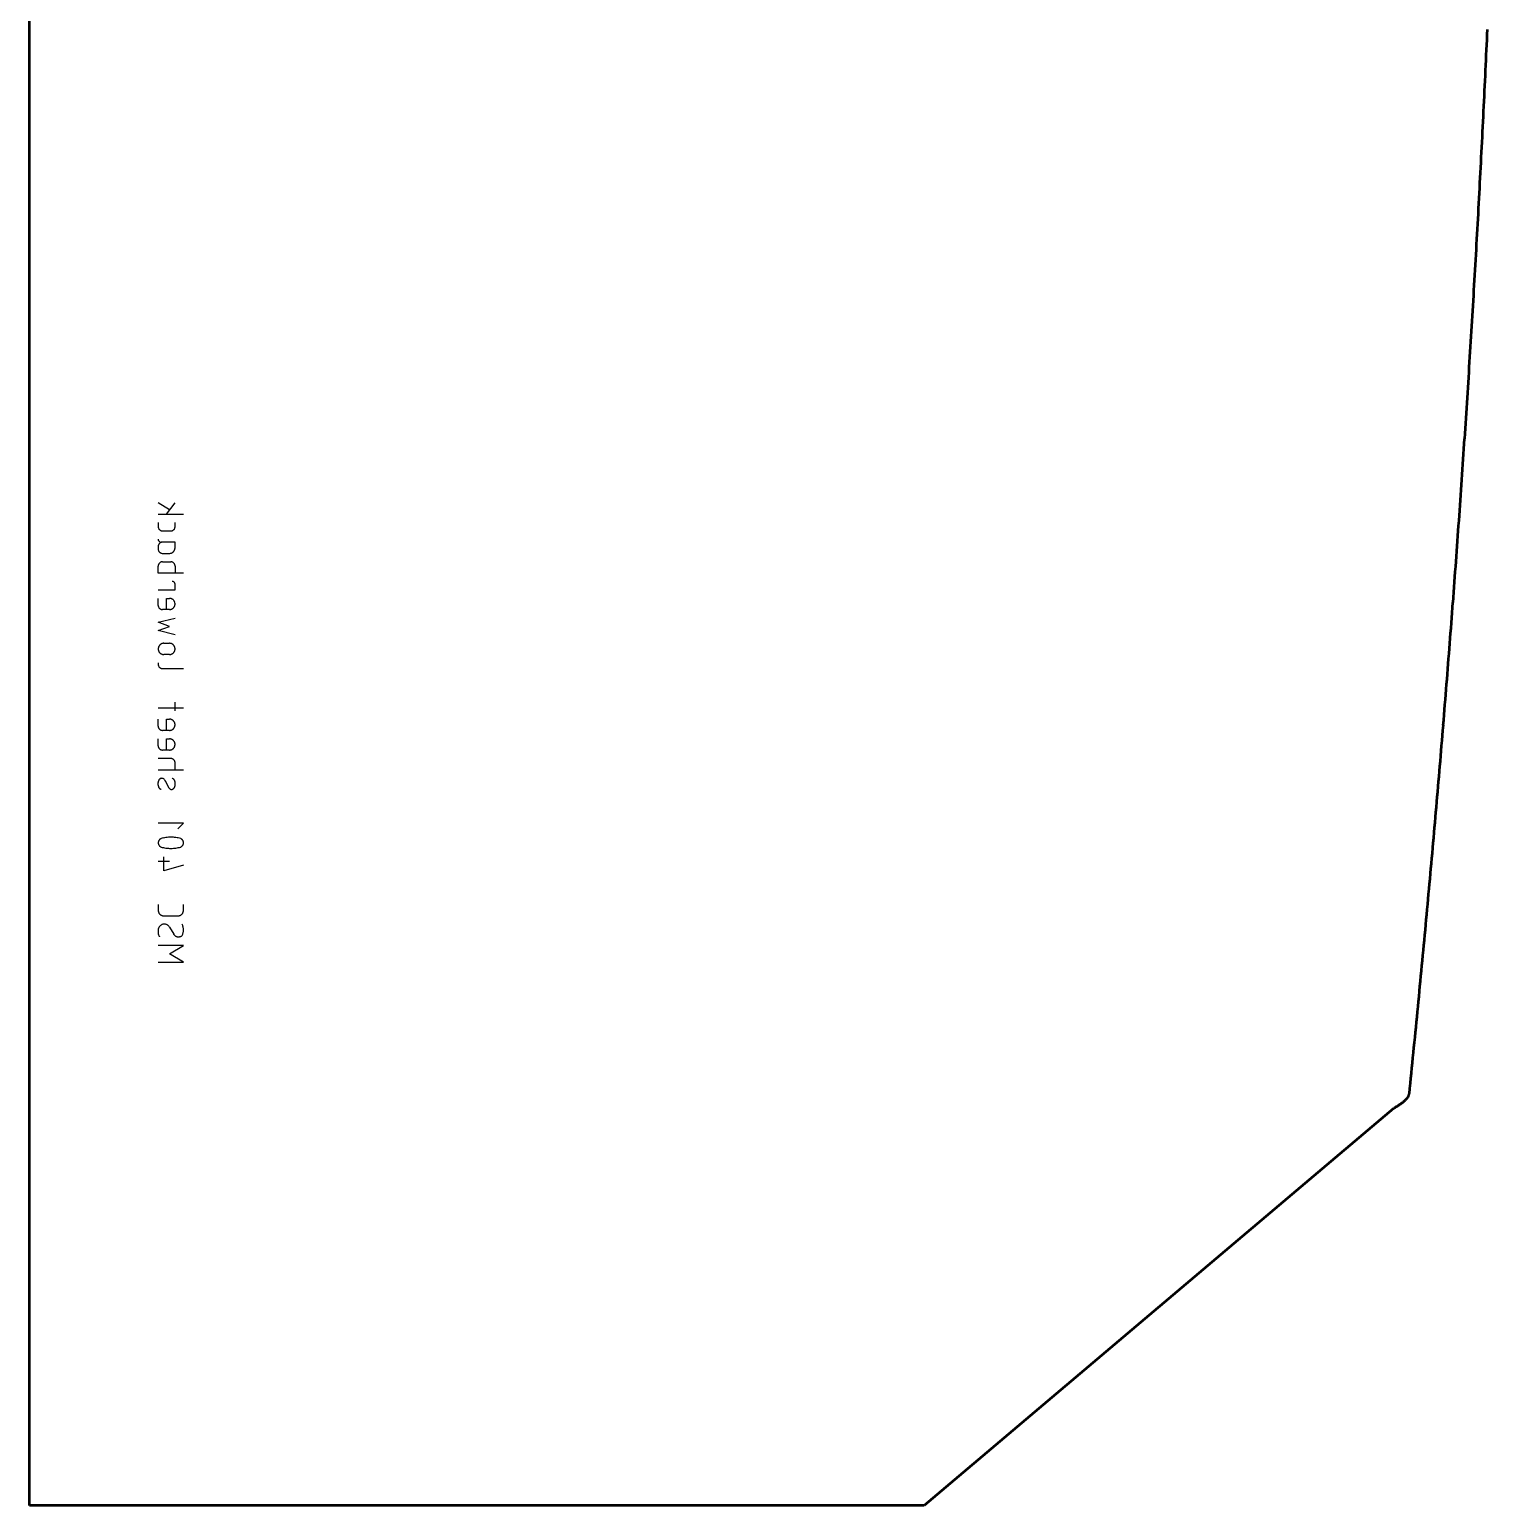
# Model space of a CAD drawing. Header units: millimetres. Extents: x 25 to 605, y 0 to 1818.
# Drawn here: x 25 to 601, y 0 to 583 of the extents above; entities that cross this region are included whole.
import ezdxf

# ---------------------------------------------------------------- set-up
doc = ezdxf.new("R2010")
doc.units = ezdxf.units.MM
doc.layers.add('IV_MARK_SURFACE_BACK', color=91, linetype='Continuous', lineweight=25)
doc.layers.add('IV_OUTER_PROFILE', color=7, linetype='Continuous', lineweight=50)

msp = doc.modelspace()

# ---------------------------------------------------------------- linework, layer by layer
at = {"layer": 'IV_MARK_SURFACE_BACK'}
for p, q in [((80.1, 393.61), (75.66, 396.39)), ((75.66, 391.95), (78.99, 391.95)), ((78.99, 391.95), (82.32, 396.39)), ((78.99, 391.95), (85.66, 391.95)), ((75.66, 388.61), (75.66, 386.95)), ((77.32, 385.28), (80.66, 385.28)), ((82.32, 386.95), (82.32, 388.61)), ((77.32, 380.84), (76.77, 380.84)), ((82.32, 380.84), (77.32, 380.84)), ((82.32, 378.62), (82.32, 380.84)), ((75.66, 379.17), (75.66, 378.06)), ((77.32, 376.39), (80.1, 376.39)), ((75.66, 368.62), (75.66, 371.4)), ((82.32, 368.62), (75.66, 368.62)), ((77.32, 373.06), (80.66, 373.06)), ((82.32, 371.4), (82.32, 368.62)), ((85.66, 368.62), (82.32, 368.62)), ((75.66, 361.95), (82.32, 361.95)), ((82.32, 361.95), (82.32, 364.18)), ((75.66, 355.84), (75.66, 358.62)), ((78.99, 354.18), (78.99, 358.62)), ((78.99, 358.62), (80.1, 358.62)), ((75.66, 349.18), (82.32, 350.84)), ((78.99, 354.18), (77.32, 354.18)), ((80.1, 354.18), (78.99, 354.18)), ((80.1, 347.51), (75.66, 349.18)), ((75.66, 345.85), (80.1, 347.51)), ((82.32, 344.18), (75.66, 345.85)), ((77.88, 340.85), (80.1, 340.85)), ((75.66, 333.07), (75.66, 332.51)), ((80.1, 336.4), (77.88, 336.4)), ((77.32, 330.85), (85.66, 330.85)), ((75.66, 315.3), (82.32, 315.3)), ((82.32, 315.3), (82.32, 317.52)), ((82.32, 314.18), (82.32, 315.3)), ((82.32, 315.3), (85.66, 315.3)), ((75.66, 308.07), (75.66, 310.85)), ((78.99, 306.41), (78.99, 310.85)), ((78.99, 310.85), (80.1, 310.85)), ((78.99, 306.41), (77.32, 306.41)), ((80.1, 306.41), (78.99, 306.41)), ((75.66, 300.3), (75.66, 303.08)), ((78.99, 298.63), (77.32, 298.63)), ((78.99, 298.63), (78.99, 303.08)), ((78.99, 303.08), (80.1, 303.08)), ((80.1, 298.63), (78.99, 298.63)), ((80.66, 295.3), (75.66, 295.3)), ((82.32, 290.86), (82.32, 293.63)), ((75.66, 290.86), (82.32, 290.86)), ((76.77, 287.52), (77.32, 287.52)), ((78.44, 286.41), (79.55, 284.19)), ((82.32, 290.86), (85.66, 290.86)), ((75.66, 284.75), (75.66, 285.86)), ((80.66, 283.08), (81.21, 283.08)), ((82.32, 284.75), (82.32, 285.86)), ((85.66, 269.75), (75.66, 269.75)), ((83.44, 267.53), (85.66, 269.75)), ((75.66, 254.75), (77.88, 254.75)), ((77.88, 254.75), (77.88, 256.42)), ((77.88, 250.86), (77.88, 254.75)), ((77.88, 254.75), (80.1, 254.75)), ((85.66, 253.09), (77.88, 250.86)), ((75.66, 237.53), (75.66, 235.31)), ((85.66, 235.31), (85.66, 237.53)), ((77.88, 233.09), (83.44, 233.09)), ((80.1, 228.65), (81.77, 225.87)), ((85.66, 221.42), (75.66, 221.42)), ((80.1, 218.09), (85.66, 221.42)), ((85.66, 214.76), (80.1, 218.09)), ((75.66, 214.76), (85.66, 214.76))]:
    msp.add_line(p, q, dxfattribs=at)
for centre, radius, start, end in [((77.33, 386.95), 1.68, 180.05115, 191.23316), ((77.29, 386.94), 1.63, 191.11797, 202.60925), ((77.27, 386.93), 1.61, 202.78027, 214.37921), ((77.35, 387), 1.72, 214.61467, 225.50373), ((77.39, 387.04), 1.77, 225.61576, 236.21848), ((77.37, 387.01), 1.74, 236.17437, 246.94971), ((77.34, 386.93), 1.64, 246.76099, 258.12433), ((77.32, 386.81), 1.53, 257.85331, 270.07191), ((80.66, 386.96), 1.68, 270.05101, 281.22897), ((80.67, 386.92), 1.63, 281.11342, 292.60151), ((80.67, 386.89), 1.61, 292.77178, 304.36909), ((80.61, 386.98), 1.72, 304.60371, 315.49286), ((80.57, 387.01), 1.77, 315.60413, 326.20843), ((80.59, 386.99), 1.74, 326.16364, 336.94189), ((80.68, 386.96), 1.64, 336.75259, 348.11999), ((80.8, 386.95), 1.53, 347.8486, 0.07199), ((76.77, 381.95), 1.11, 180.01629, 191.23911), ((77.19, 379.17), 1.53, 167.8486, 180.07199), ((76.67, 381.93), 1.01, 190.99238, 203.30117), ((77.3, 379.16), 1.64, 156.75259, 168.11999), ((76.76, 381.97), 1.11, 203.43304, 214.62795), ((77.39, 379.13), 1.74, 146.16364, 156.94189), ((76.81, 382.01), 1.17, 214.8365, 225.44445), ((77.41, 379.11), 1.77, 135.60413, 146.20843), ((76.82, 382.02), 1.19, 225.50887, 235.97966), ((77.38, 379.14), 1.72, 124.60371, 135.49286), ((76.8, 381.99), 1.16, 235.88329, 246.67476), ((76.78, 381.92), 1.08, 246.44218, 257.94477), ((77.31, 379.23), 1.61, 112.77178, 124.36909), ((76.77, 381.84), 1, 257.65548, 270.0746), ((77.31, 379.2), 1.63, 101.11342, 112.60151), ((77.33, 379.16), 1.68, 90.05101, 101.22897), ((77.33, 378.06), 1.68, 180.05115, 191.23316), ((77.29, 378.05), 1.63, 191.11797, 202.60925), ((77.27, 378.05), 1.61, 202.78027, 214.37921), ((77.35, 378.11), 1.72, 214.61467, 225.50373), ((77.39, 378.15), 1.77, 225.61576, 236.21848), ((77.37, 378.13), 1.74, 236.17437, 246.94971), ((77.34, 378.04), 1.64, 246.76099, 258.12433), ((77.32, 377.93), 1.53, 257.85331, 270.07191), ((80.1, 378.61), 2.22, 270.02456, 275.66127), ((80.1, 378.63), 2.24, 275.68129, 281.26187), ((80.1, 378.64), 2.24, 281.26392, 286.84298), ((80.1, 378.62), 2.22, 286.82688, 292.45862), ((80.16, 378.5), 2.09, 292.32045, 298.29247), ((80.15, 378.52), 2.12, 298.3004, 304.18756), ((80.1, 378.58), 2.19, 304.25327, 309.93773), ((80.06, 378.63), 2.26, 309.99311, 315.51584), ((80.02, 378.66), 2.31, 315.55597, 320.96667), ((80, 378.68), 2.33, 320.98857, 326.34191), ((80, 378.68), 2.33, 326.34412, 331.69688), ((80.02, 378.67), 2.31, 331.67925, 337.08786), ((80.07, 378.65), 2.26, 337.05152, 342.56953), ((80.13, 378.63), 2.2, 342.51709, 348.19218), ((80.2, 378.62), 2.12, 348.12808, 353.99817), ((80.27, 378.62), 2.05, 353.92907, 0.01749), ((77.19, 371.4), 1.53, 167.8486, 180.07199), ((77.3, 371.38), 1.64, 156.75259, 168.11999), ((77.39, 371.35), 1.74, 146.16364, 156.94189), ((77.41, 371.34), 1.77, 135.60413, 146.20843), ((77.38, 371.37), 1.72, 124.60371, 135.49286), ((77.31, 371.45), 1.61, 112.77178, 124.36909), ((77.31, 371.43), 1.63, 101.11342, 112.60151), ((77.33, 371.38), 1.68, 90.05101, 101.22897), ((80.66, 371.53), 1.53, 77.85331, 90.07191), ((80.64, 371.42), 1.64, 66.76099, 78.12433), ((80.61, 371.33), 1.74, 56.17437, 66.94971), ((80.6, 371.31), 1.77, 45.61576, 56.21848), ((80.63, 371.34), 1.72, 34.61467, 45.50373), ((80.71, 371.41), 1.61, 22.78027, 34.37921), ((80.69, 371.41), 1.63, 11.11797, 22.60925), ((80.65, 371.39), 1.68, 0.05115, 11.23316), ((81.21, 364.28), 1, 77.65548, 90.0746), ((81.2, 364.21), 1.08, 66.44218, 77.94477), ((81.18, 364.14), 1.16, 55.88329, 66.67476), ((81.16, 364.1), 1.19, 45.50887, 55.97966), ((81.17, 364.12), 1.17, 34.8365, 45.44445), ((81.22, 364.16), 1.11, 23.43304, 34.62795), ((81.31, 364.2), 1.01, 10.99238, 23.30117), ((81.21, 364.17), 1.11, 0.01629, 11.23911), ((80.1, 356.57), 2.05, 83.93142, 90.01747), ((80.1, 356.5), 2.12, 78.13259, 84.00045), ((80.09, 356.42), 2.2, 72.52352, 78.19659), ((80.07, 356.36), 2.26, 67.05957, 72.57583), ((80.05, 356.32), 2.31, 61.68861, 67.09577), ((80.04, 356.3), 2.33, 56.35446, 61.70609), ((80.04, 356.3), 2.33, 50.99954, 56.35208), ((80.06, 356.32), 2.31, 45.5672, 50.97746), ((80.09, 356.35), 2.26, 40.00417, 45.52686), ((80.14, 356.4), 2.19, 34.26373, 39.94858), ((80.2, 356.44), 2.12, 28.30981, 34.1978), ((80.26, 356.48), 2.04, 22.15738, 28.26764), ((80.21, 356.46), 2.1, 16.27035, 22.20549), ((80, 356.41), 2.32, 343.64392, 349.02435), ((80.14, 356.43), 2.17, 10.60675, 16.3371), ((79.98, 356.41), 2.34, 349.03995, 354.3815), ((80.07, 356.42), 2.24, 5.10429, 10.66369), ((79.99, 356.41), 2.33, 354.37718, 359.73679), ((80.02, 356.41), 2.3, 359.71283, 5.14632), ((77.33, 355.84), 1.68, 180.05115, 191.23316), ((77.29, 355.83), 1.63, 191.11797, 202.60925), ((77.27, 355.83), 1.61, 202.78027, 214.37921), ((77.35, 355.89), 1.72, 214.61467, 225.50373), ((77.39, 355.93), 1.77, 225.61576, 236.21848), ((77.37, 355.91), 1.74, 236.17437, 246.94971), ((77.34, 355.82), 1.64, 246.76099, 258.12433), ((77.32, 355.71), 1.53, 257.85331, 270.07191), ((80.1, 356.32), 2.15, 270.04746, 275.86877), ((80.09, 356.39), 2.21, 275.9253, 281.57447), ((80.08, 356.44), 2.26, 281.61804, 287.14101), ((80.07, 356.47), 2.29, 287.16784, 292.61708), ((80.07, 356.47), 2.3, 292.62513, 298.05631), ((80.07, 356.46), 2.28, 298.04501, 303.51419), ((80.1, 356.43), 2.25, 303.48432, 309.04534), ((80.13, 356.38), 2.19, 308.9992, 314.70059), ((80.18, 356.34), 2.12, 314.64226, 320.52353), ((80.23, 356.3), 2.06, 320.4813, 326.54374), ((80.16, 356.35), 2.14, 326.5866, 332.39878), ((80.09, 356.38), 2.22, 332.462, 338.0834), ((80.04, 356.4), 2.28, 338.13437, 343.60941), ((78, 338.61), 2.33, 174.37718, 179.73679), ((77.96, 338.61), 2.3, 179.71283, 185.14632), ((78, 338.61), 2.34, 169.03995, 174.3815), ((77.99, 338.62), 2.32, 163.64392, 169.02435), ((77.94, 338.63), 2.28, 158.13437, 163.60941), ((77.89, 338.65), 2.22, 152.462, 158.0834), ((77.82, 338.68), 2.14, 146.5866, 152.39878), ((77.75, 338.72), 2.06, 140.4813, 146.54374), ((77.8, 338.68), 2.12, 134.64226, 140.52353), ((77.85, 338.64), 2.19, 128.9992, 134.70059), ((77.89, 338.6), 2.25, 123.48432, 129.04534), ((77.91, 338.56), 2.28, 118.04501, 123.51419), ((77.92, 338.55), 2.3, 112.62513, 118.05631), ((77.91, 338.56), 2.29, 107.16784, 112.61708), ((77.9, 338.59), 2.26, 101.61804, 107.14101), ((77.89, 338.64), 2.21, 95.9253, 101.57447), ((77.88, 338.7), 2.15, 90.04746, 95.86877), ((80.1, 338.8), 2.05, 83.93142, 90.01747), ((80.1, 338.72), 2.12, 78.13259, 84.00045), ((80.09, 338.65), 2.2, 72.52352, 78.19659), ((80.07, 338.59), 2.26, 67.05957, 72.57583), ((80.05, 338.54), 2.31, 61.68861, 67.09577), ((80.04, 338.52), 2.33, 56.35446, 61.70609), ((80.04, 338.52), 2.33, 50.99954, 56.35208), ((80.06, 338.54), 2.31, 45.5672, 50.97746), ((80.09, 338.58), 2.26, 40.00417, 45.52686), ((80.14, 338.62), 2.19, 34.26373, 39.94858), ((80.2, 338.67), 2.12, 28.30981, 34.1978), ((80.26, 338.7), 2.04, 22.15738, 28.26764), ((80.21, 338.68), 2.1, 16.27035, 22.20549), ((80.14, 338.66), 2.17, 10.60675, 16.3371), ((80.07, 338.64), 2.24, 5.10429, 10.66369), ((79.99, 338.64), 2.33, 354.37718, 359.73679), ((80.02, 338.64), 2.3, 359.71283, 5.14632), ((77.91, 338.61), 2.24, 185.10429, 190.66369), ((77.84, 338.59), 2.17, 190.60675, 196.3371), ((77.77, 338.57), 2.1, 196.27035, 202.20549), ((77.72, 338.54), 2.04, 202.15738, 208.26764), ((77.78, 338.58), 2.12, 208.30981, 214.1978), ((77.84, 338.63), 2.19, 214.26373, 219.94858), ((77.89, 338.67), 2.26, 220.00417, 225.52686), ((77.93, 338.7), 2.31, 225.5672, 230.97746), ((77.94, 338.73), 2.33, 230.99954, 236.35208), ((77.94, 338.73), 2.33, 236.35446, 241.70609), ((77.93, 338.7), 2.31, 241.68861, 247.09577), ((77.91, 338.66), 2.26, 247.05957, 252.57583), ((77.9, 338.6), 2.2, 252.52352, 258.19659), ((77.88, 338.53), 2.12, 258.13259, 264.00045), ((77.88, 338.45), 2.05, 263.93142, 270.01747), ((80.1, 338.55), 2.15, 270.04746, 275.86877), ((80.09, 338.61), 2.21, 275.9253, 281.57447), ((80.08, 338.66), 2.26, 281.61804, 287.14101), ((80.07, 338.69), 2.29, 287.16784, 292.61708), ((80.07, 338.7), 2.3, 292.62513, 298.05631), ((80.07, 338.68), 2.28, 298.04501, 303.51419), ((80.1, 338.65), 2.25, 303.48432, 309.04534), ((80.13, 338.61), 2.19, 308.9992, 314.70059), ((80.18, 338.56), 2.12, 314.64226, 320.52353), ((80.23, 338.53), 2.06, 320.4813, 326.54374), ((80.16, 338.57), 2.14, 326.5866, 332.39878), ((80.09, 338.6), 2.22, 332.462, 338.0834), ((80.04, 338.62), 2.28, 338.13437, 343.60941), ((80, 338.63), 2.32, 343.64392, 349.02435), ((79.98, 338.64), 2.34, 349.03995, 354.3815), ((77.33, 332.52), 1.68, 180.05115, 191.23316), ((77.29, 332.5), 1.63, 191.11797, 202.60925), ((77.27, 332.5), 1.61, 202.78027, 214.37921), ((77.35, 332.57), 1.72, 214.61467, 225.50373), ((77.39, 332.6), 1.77, 225.61576, 236.21848), ((77.37, 332.58), 1.74, 236.17437, 246.94971), ((77.34, 332.49), 1.64, 246.76099, 258.12433), ((77.32, 332.38), 1.53, 257.85331, 270.07191), ((80.1, 308.8), 2.05, 83.93142, 90.01747), ((80.1, 308.73), 2.12, 78.13259, 84.00045), ((80.09, 308.66), 2.2, 72.52352, 78.19659), ((80.07, 308.59), 2.26, 67.05957, 72.57583), ((80.05, 308.55), 2.31, 61.68861, 67.09577), ((80.04, 308.53), 2.33, 56.35446, 61.70609), ((80.04, 308.53), 2.33, 50.99954, 56.35208), ((80.06, 308.55), 2.31, 45.5672, 50.97746), ((80.09, 308.59), 2.26, 40.00417, 45.52686), ((80.14, 308.63), 2.19, 34.26373, 39.94858), ((80.2, 308.67), 2.12, 28.30981, 34.1978), ((80.26, 308.71), 2.04, 22.15738, 28.26764), ((80.21, 308.69), 2.1, 16.27035, 22.20549), ((80.14, 308.66), 2.17, 10.60675, 16.3371), ((77.33, 308.08), 1.68, 180.05115, 191.23316), ((77.29, 308.06), 1.63, 191.11797, 202.60925), ((77.27, 308.06), 1.61, 202.78027, 214.37921), ((77.35, 308.13), 1.72, 214.61467, 225.50373), ((77.39, 308.16), 1.77, 225.61576, 236.21848), ((77.37, 308.14), 1.74, 236.17437, 246.94971), ((77.34, 308.05), 1.64, 246.76099, 258.12433), ((77.32, 307.94), 1.53, 257.85331, 270.07191), ((80.1, 308.55), 2.15, 270.04746, 275.86877), ((80.09, 308.62), 2.21, 275.9253, 281.57447), ((80.08, 308.67), 2.26, 281.61804, 287.14101), ((80.07, 308.7), 2.29, 287.16784, 292.61708), ((80.07, 308.7), 2.3, 292.62513, 298.05631), ((80.07, 308.69), 2.28, 298.04501, 303.51419), ((80.1, 308.66), 2.25, 303.48432, 309.04534), ((80.13, 308.62), 2.19, 308.9992, 314.70059), ((80.18, 308.57), 2.12, 314.64226, 320.52353), ((80.23, 308.53), 2.06, 320.4813, 326.54374), ((80.16, 308.58), 2.14, 326.5866, 332.39878), ((80.09, 308.61), 2.22, 332.462, 338.0834), ((80.04, 308.63), 2.28, 338.13437, 343.60941), ((80, 308.64), 2.32, 343.64392, 349.02435), ((79.98, 308.64), 2.34, 349.03995, 354.3815), ((80.07, 308.65), 2.24, 5.10429, 10.66369), ((79.99, 308.64), 2.33, 354.37718, 359.73679), ((80.02, 308.64), 2.3, 359.71283, 5.14632), ((77.33, 300.3), 1.68, 180.05115, 191.23316), ((77.29, 300.29), 1.63, 191.11797, 202.60925), ((77.27, 300.28), 1.61, 202.78027, 214.37921), ((77.35, 300.35), 1.72, 214.61467, 225.50373), ((77.39, 300.39), 1.77, 225.61576, 236.21848), ((77.37, 300.36), 1.74, 236.17437, 246.94971), ((77.34, 300.28), 1.64, 246.76099, 258.12433), ((77.32, 300.16), 1.53, 257.85331, 270.07191), ((80.1, 301.03), 2.05, 83.93142, 90.01747), ((80.1, 300.78), 2.15, 270.04746, 275.86877), ((80.1, 300.95), 2.12, 78.13259, 84.00045), ((80.09, 300.84), 2.21, 275.9253, 281.57447), ((80.09, 300.88), 2.2, 72.52352, 78.19659), ((80.08, 300.89), 2.26, 281.61804, 287.14101), ((80.07, 300.82), 2.26, 67.05957, 72.57583), ((80.07, 300.92), 2.29, 287.16784, 292.61708), ((80.05, 300.77), 2.31, 61.68861, 67.09577), ((80.07, 300.93), 2.3, 292.62513, 298.05631), ((80.04, 300.75), 2.33, 56.35446, 61.70609), ((80.07, 300.91), 2.28, 298.04501, 303.51419), ((80.04, 300.75), 2.33, 50.99954, 56.35208), ((80.1, 300.88), 2.25, 303.48432, 309.04534), ((80.06, 300.77), 2.31, 45.5672, 50.97746), ((80.13, 300.84), 2.19, 308.9992, 314.70059), ((80.09, 300.81), 2.26, 40.00417, 45.52686), ((80.18, 300.79), 2.12, 314.64226, 320.52353), ((80.14, 300.85), 2.19, 34.26373, 39.94858), ((80.23, 300.76), 2.06, 320.4813, 326.54374), ((80.2, 300.9), 2.12, 28.30981, 34.1978), ((80.16, 300.8), 2.14, 326.5866, 332.39878), ((80.26, 300.93), 2.04, 22.15738, 28.26764), ((80.09, 300.83), 2.22, 332.462, 338.0834), ((80.21, 300.91), 2.1, 16.27035, 22.20549), ((80.04, 300.85), 2.28, 338.13437, 343.60941), ((80, 300.86), 2.32, 343.64392, 349.02435), ((80.14, 300.89), 2.17, 10.60675, 16.3371), ((79.98, 300.87), 2.34, 349.03995, 354.3815), ((80.07, 300.87), 2.24, 5.10429, 10.66369), ((79.99, 300.87), 2.33, 354.37718, 359.73679), ((80.02, 300.87), 2.3, 359.71283, 5.14632), ((80.66, 293.77), 1.53, 77.85331, 90.07191), ((80.64, 293.66), 1.64, 66.76099, 78.12433), ((80.61, 293.57), 1.74, 56.17437, 66.94971), ((80.6, 293.54), 1.77, 45.61576, 56.21848), ((80.63, 293.58), 1.72, 34.61467, 45.50373), ((80.71, 293.65), 1.61, 22.78027, 34.37921), ((80.69, 293.64), 1.63, 11.11797, 22.60925), ((80.65, 293.63), 1.68, 0.05115, 11.23316), ((77.33, 285.85), 1.67, 170.61399, 179.66468), ((77.42, 285.84), 1.77, 162.19433, 170.76615), ((77.51, 285.81), 1.85, 154.14083, 162.32266), ((77.56, 285.79), 1.91, 146.28015, 154.21944), ((77.57, 285.78), 1.93, 138.4232, 146.29668), ((77.55, 285.8), 1.9, 130.38211, 138.37542), ((77.5, 285.85), 1.83, 121.98655, 130.27711), ((77.45, 285.93), 1.73, 113.10719, 121.84293), ((76.61, 285.75), 1.91, 62.11637, 68.15895), ((76.59, 285.7), 1.97, 56.30981, 62.17383), ((76.56, 285.65), 2.02, 44.9442, 56.36618), ((76.54, 285.63), 2.05, 33.72653, 44.98481), ((76.58, 285.66), 2, 27.88331, 33.65253), ((76.63, 285.68), 1.95, 21.90952, 27.83206), ((80.56, 285.98), 1.67, 58.00109, 67.04879), ((80.52, 285.9), 1.77, 49.58342, 58.15292), ((80.46, 285.83), 1.85, 41.53109, 49.71137), ((80.42, 285.79), 1.91, 33.6708, 41.60932), ((80.41, 285.78), 1.93, 25.81346, 33.68694), ((80.44, 285.8), 1.89, 17.77121, 25.7653), ((80.5, 285.82), 1.82, 9.37369, 17.66582), ((80.59, 285.84), 1.73, 0.49161, 9.22972), ((77.39, 284.76), 1.73, 180.49161, 189.22972), ((77.48, 284.78), 1.82, 189.37369, 197.66582), ((77.55, 284.8), 1.89, 197.77121, 205.7653), ((77.57, 284.82), 1.93, 205.81346, 213.68694), ((77.56, 284.81), 1.91, 213.6708, 221.60932), ((77.52, 284.77), 1.85, 221.53109, 229.71137), ((77.47, 284.7), 1.77, 229.58342, 238.15292), ((77.42, 284.62), 1.67, 238.00109, 247.04879), ((81.36, 284.92), 1.95, 201.90952, 207.83206), ((81.4, 284.94), 2, 207.88331, 213.65253), ((81.44, 284.97), 2.05, 213.72653, 224.98481), ((81.42, 284.95), 2.02, 224.9442, 236.36618), ((81.39, 284.91), 1.97, 236.30981, 242.17383), ((81.37, 284.86), 1.91, 242.11637, 248.15895), ((80.53, 284.67), 1.73, 293.10719, 301.84293), ((80.48, 284.75), 1.83, 301.98655, 310.27711), ((80.43, 284.8), 1.9, 310.38211, 318.37542), ((80.41, 284.82), 1.93, 318.4232, 326.29668), ((80.42, 284.81), 1.91, 326.28015, 334.21944), ((80.48, 284.79), 1.85, 334.14083, 342.32266), ((80.56, 284.77), 1.77, 342.19433, 350.76615), ((80.65, 284.76), 1.67, 350.61399, 359.66468), ((77.5, 261.95), 1.83, 154.37342, 162.62867), ((77.55, 261.92), 1.89, 146.45755, 154.45661), ((77.57, 261.91), 1.91, 138.55764, 146.47838), ((77.55, 261.93), 1.88, 130.48261, 138.51324), ((77.5, 261.98), 1.82, 122.05827, 130.37963), ((77.45, 262.05), 1.73, 113.15092, 121.91506), ((80.57, 250.49), 13.69, 102.01314, 106.13641), ((80.62, 250.28), 13.9, 97.97419, 102.03376), ((80.65, 250.12), 14.06, 93.97556, 97.98908), ((80.66, 250.03), 14.16, 89.99742, 93.98405), ((80.66, 250), 14.18, 86.01939, 89.99914), ((80.66, 250.05), 14.13, 82.02108, 86.01427), ((80.67, 250.17), 14.02, 77.9827, 82.00934), ((80.71, 250.35), 13.84, 73.8856, 77.96485), ((83.92, 262.11), 1.65, 58.42555, 67.63252), ((83.87, 262.03), 1.74, 49.87517, 58.58361), ((83.82, 261.96), 1.83, 41.71222, 50.01026), ((83.78, 261.92), 1.89, 33.75646, 41.7961), ((83.76, 261.91), 1.91, 25.81029, 33.77557), ((83.79, 261.92), 1.88, 17.67696, 25.76195), ((77.32, 261.98), 1.66, 171.00343, 180.14069), ((77.4, 261.98), 1.73, 180.22194, 188.96307), ((77.41, 261.97), 1.74, 162.49665, 171.15413), ((77.48, 262), 1.82, 189.10824, 197.40392), ((77.55, 262.02), 1.89, 197.5081, 205.51155), ((77.58, 262.04), 1.92, 205.55663, 213.44937), ((77.56, 262.02), 1.9, 213.4288, 221.39951), ((77.52, 261.98), 1.84, 221.31612, 229.54332), ((77.46, 261.91), 1.75, 229.4104, 238.04136), ((77.42, 261.83), 1.66, 237.88626, 247.0064), ((80.61, 273.6), 13.84, 253.8856, 257.96485), ((80.64, 273.78), 14.02, 257.9827, 262.00934), ((80.66, 273.89), 14.13, 262.02108, 266.01427), ((80.66, 273.94), 14.18, 266.01939, 269.99914), ((80.66, 273.92), 14.16, 269.99742, 273.98405), ((80.67, 273.82), 14.06, 273.97556, 277.98908), ((80.69, 273.66), 13.9, 277.97419, 282.03376), ((80.74, 273.45), 13.69, 282.01314, 286.13641), ((83.89, 261.89), 1.71, 292.52859, 301.3915), ((83.84, 261.97), 1.81, 301.53965, 309.94318), ((83.79, 262.02), 1.88, 310.05093, 318.14993), ((83.77, 262.04), 1.91, 318.19771, 326.17782), ((83.78, 262.03), 1.89, 326.15838, 334.21343), ((83.84, 262), 1.83, 334.12947, 342.44315), ((83.86, 261.95), 1.81, 9.17764, 17.56837), ((83.92, 261.98), 1.74, 342.30835, 351.032), ((83.95, 261.97), 1.72, 0.17629, 9.02825), ((84.01, 261.97), 1.65, 350.87546, 0.09451), ((77.87, 235.31), 2.22, 180.02458, 185.66344), ((77.9, 235.32), 2.24, 185.68352, 191.2661), ((77.9, 235.32), 2.24, 191.26824, 196.8491), ((77.88, 235.31), 2.22, 196.83312, 202.46641), ((77.76, 235.26), 2.09, 202.32837, 208.30167), ((77.78, 235.27), 2.12, 208.30981, 214.1978), ((77.84, 235.31), 2.19, 214.26373, 219.94858), ((77.89, 235.36), 2.26, 220.00417, 225.52686), ((77.93, 235.39), 2.31, 225.5672, 230.97746), ((77.94, 235.41), 2.33, 230.99954, 236.35208), ((77.94, 235.41), 2.33, 236.35446, 241.70609), ((83.48, 235.22), 2.12, 298.3004, 304.18756), ((83.44, 235.28), 2.19, 304.25327, 309.93773), ((83.39, 235.32), 2.26, 309.99311, 315.51584), ((83.36, 235.36), 2.31, 315.55597, 320.96667), ((83.33, 235.37), 2.33, 320.98857, 326.34191), ((83.33, 235.37), 2.33, 326.34412, 331.69688), ((83.36, 235.36), 2.31, 331.67925, 337.08786), ((83.4, 235.35), 2.26, 337.05152, 342.56953), ((83.46, 235.33), 2.2, 342.51709, 348.19218), ((83.54, 235.32), 2.12, 348.12808, 353.99817), ((83.61, 235.31), 2.05, 353.92907, 0.01749), ((77.87, 227.44), 2.22, 167.79253, 177.67707), ((78, 227.42), 2.35, 158.62905, 167.96684), ((78.1, 227.39), 2.45, 149.81533, 158.75741), ((78.15, 227.37), 2.5, 141.10237, 149.86823), ((78.13, 227.38), 2.48, 132.23366, 141.06993), ((78.07, 227.44), 2.39, 122.97203, 132.12209), ((77.99, 227.55), 2.26, 113.13072, 122.82135), ((77.93, 235.39), 2.31, 241.68861, 247.09577), ((77.91, 235.35), 2.26, 247.05957, 252.57583), ((77.98, 227.56), 2.25, 103.35363, 113.08441), ((77.9, 235.29), 2.2, 252.52352, 258.19659), ((77.88, 235.21), 2.12, 258.13259, 264.00045), ((78.02, 227.44), 2.38, 94.30772, 103.52053), ((77.88, 235.14), 2.05, 263.93142, 270.01747), ((78.03, 227.34), 2.47, 85.54999, 94.41867), ((78.03, 227.31), 2.51, 76.82662, 85.58116), ((78.04, 227.35), 2.47, 67.88319, 76.77237), ((78.07, 227.44), 2.37, 58.49219, 67.75392), ((78.14, 227.56), 2.23, 48.59713, 58.43611), ((78.04, 227.43), 2.39, 39.64652, 48.82028), ((78.04, 227.43), 2.4, 30.49039, 39.64608), ((83.43, 235.31), 2.22, 270.02456, 275.66127), ((83.43, 235.33), 2.24, 275.68129, 281.26187), ((83.43, 235.33), 2.24, 281.26392, 286.84298), ((83.44, 235.31), 2.22, 286.82688, 292.45862), ((83.49, 235.19), 2.09, 292.32045, 298.29247), ((81.19, 227.65), 4.44, 20.85277, 28.31383), ((81.03, 227.58), 4.62, 13.77334, 20.94542), ((80.89, 227.54), 4.76, 6.88182, 13.84208), ((80.81, 227.53), 4.84, 0.06961, 6.91705), ((79.33, 226.84), 3.74, 174.81339, 180.36796), ((79.4, 226.84), 3.8, 180.39901, 185.86529), ((79.25, 226.84), 3.65, 169.07625, 174.7676), ((79.42, 226.84), 3.83, 185.87904, 191.30974), ((79.41, 226.84), 3.82, 191.30515, 196.75428), ((79.36, 226.82), 3.77, 196.7317, 202.25191), ((79.29, 226.79), 3.69, 202.21309, 207.85284), ((79.2, 226.74), 3.59, 207.8012, 213.60132), ((83.65, 226.99), 2.19, 210.74793, 217.03084), ((83.68, 227.01), 2.23, 217.07047, 223.23879), ((83.69, 227.03), 2.25, 223.2549, 229.38175), ((83.69, 227.02), 2.24, 229.3727, 235.53308), ((83.67, 226.98), 2.2, 235.49978, 241.76564), ((83.62, 226.88), 2.08, 241.62973, 248.24445), ((83.63, 226.91), 2.11, 248.26677, 254.77371), ((83.64, 226.99), 2.19, 254.85359, 261.11512), ((83.65, 227.06), 2.26, 261.17987, 267.25419), ((83.65, 227.1), 2.31, 267.29703, 273.25406), ((83.65, 227.12), 2.33, 273.27122, 279.18685), ((83.65, 227.11), 2.31, 279.17697, 285.12857), ((83.67, 227.06), 2.27, 285.0924, 291.15481), ((83.69, 227), 2.2, 291.0954, 297.33631), ((83.73, 226.93), 2.12, 297.25954, 303.73356), ((83.78, 226.87), 2.04, 303.64889, 310.38978), ((81.16, 227.45), 4.48, 331.57776, 338.96968), ((81.03, 227.49), 4.62, 338.99422, 346.15849), ((80.89, 227.52), 4.76, 346.23094, 353.18304), ((80.81, 227.53), 4.84, 353.22295, 0.06712)]:
    msp.add_arc(centre, radius, start, end, dxfattribs=at)
at = {"layer": 'IV_OUTER_PROFILE'}
for p, q in [((24.79, 0), (24.79, 1817.77)), ((564.02, 157), (378.49, 0)), ((378.03, 0), (24.79, 0)), ((378.49, 0), (378.03, 0))]:
    msp.add_line(p, q, dxfattribs=at)
for centre, radius, start, end in [((-6708.86, 909.71), 7317.24, 357.317963, 357.444776), ((-6711.86, 909.85), 7320.24, 357.191206, 357.31798), ((-6714.97, 910), 7323.36, 357.06449, 357.191224), ((-6718.19, 910.16), 7326.58, 356.937816, 357.064508), ((-6721.51, 910.34), 7329.91, 356.811185, 356.937835), ((-6724.94, 910.53), 7333.34, 356.684598, 356.811204), ((-6728.49, 910.73), 7336.89, 356.558057, 356.684618), ((-6732.13, 910.95), 7340.55, 356.431563, 356.558078), ((-6735.89, 911.18), 7344.31, 356.305117, 356.431584), ((-6739.75, 911.42), 7348.18, 356.17872, 356.305139), ((-6743.73, 911.69), 7352.16, 356.052373, 356.178743), ((-6747.81, 911.96), 7356.25, 355.926078, 356.052397), ((-6752, 912.26), 7360.45, 355.799836, 355.926102), ((-6756.29, 912.57), 7364.76, 355.673648, 355.799861), ((-6760.7, 912.9), 7369.17, 355.547516, 355.673674), ((-6765.21, 913.25), 7373.7, 355.421439, 355.547542), ((-6769.83, 913.62), 7378.33, 355.295421, 355.421466), ((-6774.55, 914), 7383.08, 355.169461, 355.295448), ((-6779.39, 914.41), 7387.93, 355.043561, 355.169488), ((-6784.33, 914.83), 7392.89, 354.917722, 355.043589), ((-6789.38, 915.28), 7397.96, 354.791945, 354.917751), ((-6794.54, 915.74), 7403.14, 354.666232, 354.791975), ((-6799.81, 916.23), 7408.43, 354.540584, 354.666262), ((-6805.19, 916.74), 7413.83, 354.415001, 354.540614), ((-6810.67, 917.27), 7419.34, 354.289485, 354.415032), ((-6816.26, 917.83), 7424.96, 354.164037, 354.289517), ((530.16, 212.99), 65.44, 301.16041, 302.37724), ((545.98, 188.41), 36.2, 302.06173, 304.18094), ((551.39, 180.58), 26.69, 304.01595, 305.39539), ((554.87, 175.77), 20.75, 305.26896, 306.9824), ((557.84, 171.88), 15.86, 306.85013, 309.00094), ((559.7, 169.65), 12.95, 308.84815, 311.36051), ((561.34, 167.83), 10.51, 311.1757, 314.12097), ((562.78, 166.39), 8.47, 313.89761, 317.3614), ((564.04, 165.28), 6.79, 317.09302, 321.17477), ((565.11, 164.46), 5.44, 320.85688, 325.66515), ((566, 163.88), 4.38, 325.29883, 330.93828), ((566.72, 163.51), 3.57, 330.53627, 337.08118), ((567.26, 163.3), 2.99, 336.67545, 344.1266), ((567.64, 163.22), 2.61, 343.77297, 352.00618)]:
    msp.add_arc(centre, radius, start, end, dxfattribs=at)

doc.saveas('drawing.dxf')
